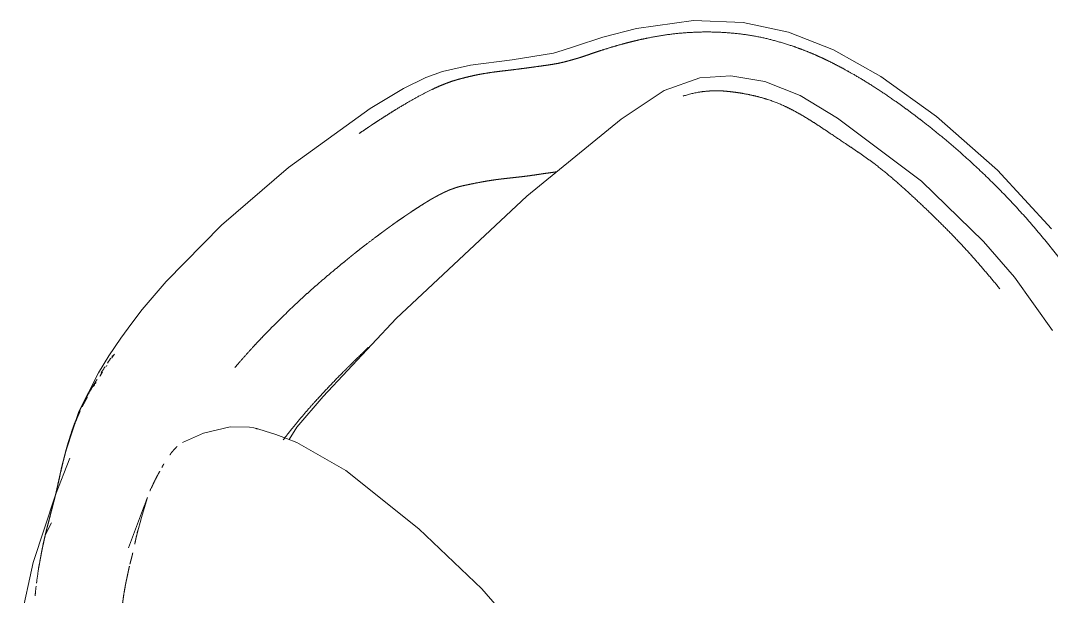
# Model space of a CAD drawing. Header units: millimetres. Extents: x 1680 to 166026, y 35966 to 91121.
# Drawn here: x 155782 to 156591, y 62637 to 63088 of the extents above; entities that cross this region are included whole.
import ezdxf

# ---------------------------------------------------------------- set-up
doc = ezdxf.new("R2010")
doc.units = ezdxf.units.MM
doc.linetypes.add('IMPORT-ACAD_ISO03W100', pattern=[762, 304.8, -457.2])
doc.layers.add('A-GENM', color=13, linetype='Continuous', lineweight=18)
doc.layers.add('G-IMPT', color=8, linetype='Continuous', lineweight=18)

# ---------------------------------------------------------------- blocks, each defined once
blk = doc.blocks.new('plan')
at = {"layer": 'A-GENM', "color": 252, "linetype": 'IMPORT-ACAD_ISO03W100', "lineweight": 20, "true_color": 0x939598}
for points, knots in [([(496650.92, -195878.49), (496646.64, -195878.17), (496638.12, -195877.77), (496625.29, -195877.92), (496612.35, -195878.81), (496599.44, -195880.44), (496589.03, -195882.34), (496581.8, -195883.91), (496577.64, -195884.89), (496574.53, -195885.65), (496571.32, -195886.48), (496566.85, -195887.67), (496561.17, -195889.28), (496554.76, -195891.23), (496549.34, -195892.97), (496545.23, -195894.34), (496541.88, -195895.5), (496539.49, -195896.33), (496537.65, -195896.96), (496536.25, -195897.43), (496534.94, -195897.86), (496533.45, -195898.32), (496531.82, -195898.79), (496530.14, -195899.26), (496528.6, -195899.7), (496527.27, -195900.07), (496525.92, -195900.45), (496524.26, -195900.9), (496522.16, -195901.45), (496519.22, -195902.14), (496515.53, -195902.88), (496510.83, -195903.65), (496505.62, -195904.37), (496501.11, -195904.99), (496497.56, -195905.48), (496495, -195905.83), (496492.49, -195906.17), (496489.1, -195906.62), (496484.87, -195907.16), (496480.68, -195907.67), (496477.36, -195908.07), (496474.91, -195908.36), (496472.41, -195908.65), (496468.92, -195909.08), (496464.44, -195909.68), (496460, -195910.37), (496456.65, -195910.97), (496453.52, -195911.57), (496449.99, -195912.34), (496446.19, -195913.25), (496443.3, -195913.98), (496441.05, -195914.56), (496439.33, -195915.02), (496437.64, -195915.5), (496435.49, -195916.15), (496432.89, -195917.01), (496429.76, -195918.15), (496426.31, -195919.52), (496422.49, -195921.19), (496417.19, -195923.66), (496410.05, -195927.28), (496400.67, -195932.47), (496392.41, -195937.4), (496385.72, -195941.56), (496380.65, -195944.78), (496376.43, -195947.51), (496373.09, -195949.71), (496370.58, -195951.38), (496368.18, -195952.99), (496365.2, -195955), (496361.63, -195957.44), (496357.78, -195960.11), (496354.24, -195962.61), (496351.24, -195964.75), (496347.96, -195967.12), (496343.36, -195970.48), (496337.15, -195975.09), (496330.38, -195980.23), (496324.64, -195984.66), (496320.2, -195988.11), (496315.53, -195991.79), (496308.94, -195997.03), (496300.24, -196004.09), (496291.35, -196011.5), (496284.36, -196017.47), (496279.28, -196021.88), (496274.22, -196026.33), (496267.32, -196032.49), (496258.71, -196040.4), (496250.47, -196048.25), (496244.33, -196054.29), (496240.03, -196058.6), (496235.93, -196062.79), (496230.58, -196068.37), (496224.3, -196075.13), (496217.67, -196082.55), (496212.17, -196088.89), (496208.15, -196093.58), (496205.22, -196096.98), (496203.28, -196099.26), (496201.86, -196100.99), (496200.78, -196102.36), (496199.8, -196103.65), (496198.75, -196105.1), (496197.72, -196106.64), (496196.75, -196108.13), (496195.82, -196109.48), (496195, -196110.64), (496194.09, -196111.9), (496192.85, -196113.58), (496191.22, -196115.78), (496189.53, -196118.09), (496188.15, -196120.02), (496187.1, -196121.53), (496186.1, -196122.98), (496184.87, -196124.8), (496183.68, -196126.6), (496182.39, -196128.56), (496181.36, -196130.15), (496180.25, -196131.88), (496179.02, -196133.81), (496177.78, -196135.77), (496176.23, -196138.26), (496174.7, -196140.76), (496173.15, -196143.35), (496171.95, -196145.37), (496170.91, -196147.16), (496170.04, -196148.7), (496169.37, -196149.91), (496168.65, -196151.22), (496167.61, -196153.17), (496166.22, -196155.89), (496164.48, -196159.49), (496162.76, -196163.32), (496161.12, -196167.26), (496159.6, -196171.18), (496158.47, -196174.29), (496157.67, -196176.6), (496157.13, -196178.19), (496156.65, -196179.64), (496156.07, -196181.45), (496155.44, -196183.45), (496154.75, -196185.67), (496154.1, -196187.8), (496153.5, -196189.81), (496152.98, -196191.66), (496152.47, -196193.58), (496151.89, -196195.77), (496151.25, -196198.27), (496150.36, -196201.82), (496149.25, -196206.56), (496148.16, -196211.4), (496147.34, -196215.09), (496146.77, -196217.64), (496146.26, -196219.91), (496145.78, -196221.97), (496145.34, -196223.85), (496144.93, -196225.56), (496144.56, -196227.11), (496144.2, -196228.59), (496143.86, -196230.02), (496143.5, -196231.5), (496143.18, -196232.87), (496142.84, -196234.35), (496142.52, -196235.82), (496142.22, -196237.2), (496141.9, -196238.53), (496141.6, -196239.76), (496141.24, -196241.14), (496140.75, -196242.99), (496140.05, -196245.52), (496139.1, -196248.99), (496138, -196253.1), (496136.68, -196258.17), (496135.2, -196264.03), (496133.92, -196269.24), (496132.95, -196273.41), (496132.06, -196277.48), (496131.02, -196282.63), (496129.76, -196289.08), (496128.57, -196295.63), (496127.15, -196304.28), (496125.86, -196314.76), (496125.18, -196325.22), (496124.97, -196333.76), (496124.97, -196340.18), (496125.12, -196346.59), (496125.42, -196353), (496125.86, -196359.33), (496126.44, -196365.59), (496127.05, -196370.84), (496127.63, -196375.08), (496128.11, -196378.36), (496128.61, -196381.49), (496129.28, -196385.33), (496130.16, -196389.99), (496131.5, -196396.37), (496133.45, -196404.58), (496136.5, -196415.72), (496140.56, -196428.65), (496144.58, -196439.85), (496147.92, -196448.56), (496150.37, -196454.77), (496152.8, -196460.74), (496156.12, -196468.72), (496160.35, -196478.59), (496165.54, -196490.39), (496172.67, -196506.05), (496182.1, -196525.42), (496194.5, -196548.11), (496208.34, -196569.98), (496218.58, -196583.86), (496223.97, -196590.59)], [0.163267, 0.163267, 0.163267, 0.163267, 0.1734694, 0.1836735, 0.1938776, 0.2040816, 0.2142857, 0.2193878, 0.2219388, 0.2244898, 0.2270408, 0.2295918, 0.2346939, 0.2397959, 0.244898, 0.25, 0.255102, 0.2602041, 0.2627551, 0.2653061, 0.2678571, 0.2704082, 0.2755102, 0.2806122, 0.2831633, 0.2857143, 0.2882653, 0.2908163, 0.2959184, 0.3010204, 0.3061224, 0.3112245, 0.3163265, 0.3214286, 0.3239796, 0.3265306, 0.3290816, 0.3316327, 0.3367347, 0.3418367, 0.3443878, 0.3469388, 0.3494898, 0.3520408, 0.3571429, 0.3622449, 0.3647959, 0.3673469, 0.372449, 0.377551, 0.3826531, 0.3852041, 0.3877551, 0.3903061, 0.3928571, 0.3979592, 0.4030612, 0.4081633, 0.4132653, 0.4183673, 0.4285714, 0.4387755, 0.4489796, 0.4540816, 0.4591837, 0.4642857, 0.4668367, 0.4693878, 0.4719388, 0.4744898, 0.4795918, 0.4846939, 0.4872449, 0.4897959, 0.4923469, 0.494898, 0.5, 0.505102, 0.5076531, 0.5102041, 0.5127551, 0.5153061, 0.5204082, 0.5255102, 0.5280612, 0.5306122, 0.5331633, 0.5357143, 0.5408163, 0.5459184, 0.5484694, 0.5510204, 0.5535714, 0.5561224, 0.5612245, 0.5663265, 0.5714286, 0.5765306, 0.5816327, 0.5867347, 0.5892857, 0.5918367, 0.5943878, 0.5969388, 0.6020408, 0.6071429, 0.6096939, 0.6122449, 0.6147959, 0.6173469, 0.622449, 0.627551, 0.630102, 0.6326531, 0.6352041, 0.6377551, 0.6428571, 0.6454082, 0.6479592, 0.6505102, 0.6530612, 0.6556122, 0.6581633, 0.6632653, 0.6658163, 0.6683673, 0.6709184, 0.6721939, 0.6734694, 0.6747449, 0.6760204, 0.6785714, 0.6811224, 0.6836735, 0.6862245, 0.6887755, 0.6913265, 0.692602, 0.6938776, 0.6951531, 0.6964286, 0.6989796, 0.7015306, 0.7040816, 0.7066327, 0.7091837, 0.7117347, 0.7142857, 0.7168367, 0.7193878, 0.7244898, 0.7295918, 0.7321429, 0.7346939, 0.7372449, 0.7397959, 0.7423469, 0.744898, 0.747449, 0.75, 0.752551, 0.755102, 0.7576531, 0.7602041, 0.7653061, 0.7704082, 0.7729592, 0.7755102, 0.7780612, 0.7806122, 0.7857143, 0.7908163, 0.7959184, 0.8010204, 0.8061224, 0.8112245, 0.8137755, 0.8163265, 0.8214286, 0.8265306, 0.8316327, 0.8367347, 0.8469388, 0.8571429, 0.8622449, 0.8673469, 0.872449, 0.877551, 0.8826531, 0.8877551, 0.8928571, 0.8954082, 0.8979592, 0.9005102, 0.9030612, 0.9081633, 0.9132653, 0.9183673, 0.9234694, 0.9285714, 0.9336735, 0.9362245, 0.9387755, 0.9413265, 0.9438776, 0.9489796, 0.9540816, 0.9591837, 0.9693878, 0.9795918, 0.9897959, 1, 1, 1, 1]), ([(496676.46, -195882.06), (496672.26, -195881.18), (496663.76, -195879.71), (496655.19, -195878.81), (496650.92, -195878.49)], [0.14285907, 0.14285907, 0.14285907, 0.14285907, 0.15306122, 0.16326531, 0.16326531, 0.16326531, 0.16326531]), ([(496701.21, -195888.86), (496697.17, -195887.49), (496688.97, -195884.96), (496680.66, -195882.93), (496676.46, -195882.06)], [0.12245112, 0.12245112, 0.12245112, 0.12245112, 0.13265306, 0.14285714, 0.14285714, 0.14285714, 0.14285714]), ([(496725, -195898.43), (496724.02, -195897.98), (496722.01, -195897.06), (496718.07, -195895.32), (496713.15, -195893.27), (496707.24, -195890.98), (496703.23, -195889.55), (496701.21, -195888.86)], [0.10204316, 0.10204316, 0.10204316, 0.10204316, 0.10459184, 0.10714286, 0.1122449, 0.11734694, 0.12244898, 0.12244898, 0.12244898, 0.12244898]), ([(496749.1, -195911.01), (496746.21, -195909.35), (496741.3, -195906.63), (496735.58, -195903.6), (496731.39, -195901.49), (496727.9, -195899.79), (496725.99, -195898.89), (496725.01, -195898.44)], [0.08163507, 0.08163507, 0.08163507, 0.08163507, 0.08673469, 0.09183673, 0.09693878, 0.0994898, 0.10204082, 0.10204082, 0.10204082, 0.10204082]), ([(496792.99, -195939.99), (496791.22, -195938.69), (496787.62, -195936.06), (496780, -195930.63), (496770.11, -195923.91), (496758.63, -195916.61), (496751.99, -195912.68), (496749.1, -195911.01)], [0.06122583, 0.06122583, 0.06122583, 0.06122583, 0.06377551, 0.06632653, 0.07142857, 0.07653061, 0.08163265, 0.08163265, 0.08163265, 0.08163265]), ([(496864.12, -196079.36), (496861.17, -196075.77), (496855.2, -196068.63), (496846.11, -196058.04), (496836.85, -196047.6), (496827.24, -196037.49), (496817.42, -196027.58), (496807.45, -196017.83), (496797.3, -196008.26), (496786.99, -195998.87), (496776.48, -195989.71), (496767.4, -195982.44), (496759.88, -195976.96), (496754.16, -195972.96), (496748.39, -195969.04), (496740.64, -195963.89), (496732.93, -195958.69), (496725.22, -195953.5), (496719.38, -195949.65), (496713.49, -195945.92), (496707.5, -195942.34), (496701.38, -195938.98), (496693.06, -195934.86), (496684.36, -195931.45), (496675.44, -195928.85), (496668.65, -195927.26), (496662.96, -195926.12), (496658.38, -195925.39), (496654.95, -195924.94), (496651.51, -195924.54), (496648.06, -195924.21), (496644.61, -195923.99), (496641.18, -195923.95), (496637.74, -195924.05), (496633.14, -195924.35), (496625.18, -195925.36), (496616.3, -195927.74), (496607.7, -195930.89), (496601.41, -195933.69), (496596.3, -195936.35), (496592.3, -195938.68), (496589.87, -195940.22), (496587.96, -195941.52), (496586.1, -195942.88), (496583.81, -195944.66), (496581.1, -195946.86), (496578.37, -195949.01), (496575.6, -195951.11), (496571.9, -195953.91), (496567.31, -195957.45), (496561.96, -195961.93), (496556.65, -195966.47), (496551.33, -195970.98), (496544.3, -195977.08), (496537.38, -195983.29), (496531.46, -195988.87), (496528.09, -195992.08), (496525.57, -195994.49), (496523.04, -195996.89), (496519.69, -196000.1), (496513.79, -196005.69), (496505.26, -196013.63), (496496.51, -196021.28), (496489.49, -196027.35), (496482.45, -196033.4), (496473.73, -196041.03), (496463.32, -196050.26), (496453.04, -196059.6), (496442.87, -196069.08), (496432.85, -196078.71), (496422.92, -196088.44), (496413.07, -196098.21), (496403.2, -196107.95), (496393.31, -196117.63), (496383.47, -196127.34), (496373.67, -196137.1), (496363.87, -196146.83), (496354.06, -196156.55), (496345.85, -196164.58), (496340.14, -196170.26), (496336.9, -196173.52), (496334.49, -196176.01), (496332.11, -196178.51), (496329.74, -196181.02), (496327.4, -196183.57), (496325.12, -196186.18), (496322.88, -196188.83), (496320.69, -196191.52), (496318.56, -196194.26), (496316.32, -196197.36), (496314.83, -196199.57), (496314.01, -196200.84)], [0, 0, 0, 0, 0.0140845, 0.028169, 0.0422535, 0.056338, 0.0704225, 0.084507, 0.0985915, 0.1126761, 0.1267606, 0.1408451, 0.1478873, 0.1549296, 0.1619718, 0.1690141, 0.1830986, 0.1901408, 0.1971831, 0.2042254, 0.2112676, 0.2183099, 0.2253521, 0.2394366, 0.2464789, 0.2535211, 0.2605634, 0.2640845, 0.2676056, 0.2711268, 0.2746479, 0.278169, 0.2816901, 0.2852113, 0.2887324, 0.2957746, 0.3098592, 0.3169014, 0.3239437, 0.3309859, 0.334507, 0.3380282, 0.3397887, 0.3415493, 0.3450704, 0.3485915, 0.3521127, 0.3556338, 0.3591549, 0.3661972, 0.3732394, 0.3802817, 0.3873239, 0.3943662, 0.4084507, 0.415493, 0.4190141, 0.4225352, 0.4260563, 0.4295775, 0.4366197, 0.4507042, 0.4647887, 0.471831, 0.4788732, 0.4929577, 0.5070423, 0.5211268, 0.5352113, 0.5492958, 0.5633803, 0.5774648, 0.5915493, 0.6056338, 0.6197183, 0.6338028, 0.6478873, 0.6619718, 0.6760563, 0.6830986, 0.6866197, 0.6901408, 0.693662, 0.6971831, 0.7007042, 0.7042254, 0.7077465, 0.7112676, 0.7147887, 0.7183099, 0.7228967, 0.7228967, 0.7228967, 0.7228967]), ([(496904.38, -196047.21), (496899, -196040.48), (496887.94, -196027.24), (496870.51, -196008.14), (496852.29, -195989.85), (496836.45, -195975.26), (496823.43, -195964.03), (496813.5, -195955.83), (496805.07, -195949.15), (496798.2, -195943.88), (496794.75, -195941.3), (496792.99, -195939.99)], [0, 0, 0, 0, 0.01020408, 0.02040816, 0.03061224, 0.04081633, 0.04591837, 0.05102041, 0.05612245, 0.05867347, 0.06122449, 0.06122449, 0.06122449, 0.06122449]), ([(496516.11, -195987.56), (496515.96, -195987.58), (496514.64, -195987.78), (496512.12, -195988.12), (496508.61, -195988.6), (496505.18, -195989.1), (496502.26, -195989.55), (496498.83, -195990.07), (496494.94, -195990.61), (496490.77, -195991.14), (496486.44, -195991.64), (496482.09, -195992.12), (496477.83, -195992.58), (496474.44, -195992.96), (496471.88, -195993.27), (496470.06, -195993.5), (496468.29, -195993.74), (496465.9, -195994.09), (496462.89, -195994.56), (496459.33, -195995.17), (496454.71, -195996.02), (496450.41, -195996.87), (496446.7, -195997.64), (496444.26, -195998.15), (496442.25, -195998.59), (496440.06, -195999.12), (496438.46, -195999.59), (496437.17, -196000.03), (496436.3, -196000.34), (496435.58, -196000.61), (496434.98, -196000.82), (496434.51, -196000.98), (496434.03, -196001.14), (496433.46, -196001.34), (496432.82, -196001.57), (496432.15, -196001.84), (496431.53, -196002.1), (496430.92, -196002.37), (496430.3, -196002.66), (496429.62, -196002.98), (496428.84, -196003.34), (496427.97, -196003.76), (496426.76, -196004.35), (496425.15, -196005.15), (496423.48, -196006.02), (496422.15, -196006.73), (496421.16, -196007.27), (496420.23, -196007.79), (496419.06, -196008.43), (496417.65, -196009.24), (496416.08, -196010.18), (496414.58, -196011.1), (496412.87, -196012.17), (496410.37, -196013.75), (496406.97, -196015.92), (496403.89, -196017.94), (496401.65, -196019.43), (496400.35, -196020.31), (496399.37, -196020.98), (496398.39, -196021.65), (496397.1, -196022.52), (496394.85, -196024.06), (496392.23, -196025.86), (496389.39, -196027.85), (496387.11, -196029.48), (496385.06, -196030.97), (496383.3, -196032.26), (496381.92, -196033.28), (496380.49, -196034.34), (496378.55, -196035.78), (496375.06, -196038.37), (496369.73, -196042.35), (496363.88, -196046.83), (496359.49, -196050.29), (496356.9, -196052.37), (496354.91, -196053.99), (496352.87, -196055.65), (496350.08, -196057.93), (496345.02, -196062.09), (496337.46, -196068.38), (496329.77, -196074.96), (496323.7, -196080.3), (496319.26, -196084.29), (496314.83, -196088.38), (496308.83, -196094.02), (496301.41, -196101.18), (496294.42, -196108.14), (496289.25, -196113.4), (496285.63, -196117.13), (496282.18, -196120.75), (496277.68, -196125.59), (496272.39, -196131.46), (496267.68, -196136.84), (496264.75, -196140.22), (496263.19, -196142.04), (496262.07, -196143.33), (496261.02, -196144.56), (496259.7, -196146.1), (496257.6, -196148.59), (496255.01, -196151.72), (496252.63, -196154.66), (496250.69, -196157.08), (496248.65, -196159.62), (496245.99, -196162.98), (496242.87, -196167), (496239.85, -196170.95), (496237.02, -196174.71), (496234.36, -196178.31), (496231.8, -196181.84), (496229.38, -196185.24), (496227.12, -196188.46), (496224.99, -196191.52), (496222.97, -196194.48), (496221.08, -196197.29), (496219.31, -196199.95), (496217.71, -196202.37), (496216.26, -196204.62), (496215.09, -196206.43), (496214.15, -196207.89), (496213.49, -196208.92), (496213.09, -196209.54), (496212.93, -196209.8)], [0.3025227, 0.3025227, 0.3025227, 0.3025227, 0.3031915, 0.3085106, 0.3138298, 0.3164894, 0.3191489, 0.3218085, 0.3244681, 0.3271277, 0.3297872, 0.3324468, 0.3351064, 0.337766, 0.3390957, 0.3404255, 0.3417553, 0.3430851, 0.3457447, 0.3484043, 0.3510638, 0.356383, 0.3590426, 0.3617021, 0.3643617, 0.3670213, 0.3723404, 0.375, 0.3776596, 0.3803191, 0.3816489, 0.3829787, 0.3843085, 0.3856383, 0.3882979, 0.3909574, 0.393617, 0.3962766, 0.3989362, 0.4015957, 0.4042553, 0.4069149, 0.4095745, 0.4148936, 0.4202128, 0.4228723, 0.4255319, 0.4281915, 0.4308511, 0.4361702, 0.4414894, 0.4441489, 0.4468085, 0.4521277, 0.4574468, 0.462766, 0.4654255, 0.4667553, 0.4680851, 0.4694149, 0.4707447, 0.4734043, 0.4787234, 0.481383, 0.4840426, 0.4867021, 0.4880319, 0.4893617, 0.4906915, 0.4920213, 0.4946809, 0.5, 0.5053191, 0.5079787, 0.5093085, 0.5106383, 0.5119681, 0.5132979, 0.5159574, 0.5212766, 0.5265957, 0.5292553, 0.5319149, 0.5345745, 0.537234, 0.5425532, 0.5478723, 0.5505319, 0.5531915, 0.5558511, 0.5585106, 0.5638298, 0.5691489, 0.5718085, 0.5731383, 0.5744681, 0.5757979, 0.5771277, 0.5797872, 0.5851064, 0.5904255, 0.5930851, 0.5957447, 0.6010638, 0.606383, 0.6117021, 0.6170213, 0.6223404, 0.6276596, 0.6329787, 0.6382979, 0.643617, 0.6489362, 0.6542553, 0.6595745, 0.6648936, 0.6702128, 0.6755319, 0.6781915, 0.6808511, 0.6827886, 0.6827886, 0.6827886, 0.6827886]), ([(496904.38, -196047.21), (496909.8, -196054), (496920.31, -196067.77), (496934.99, -196088.87), (496948.75, -196110.59), (496959.53, -196129.36), (496967.61, -196144.56), (496973.4, -196156.03), (496978.02, -196165.69), (496981.64, -196173.56), (496984.29, -196179.5), (496986.96, -196185.69), (496990.57, -196194.35), (496994.94, -196205.49), (496999.5, -196218.27), (497003.04, -196229.26), (497005.4, -196237.33), (497007.08, -196243.59), (497008.22, -196248.15), (497009.1, -196251.92), (497009.79, -196255.01), (497010.47, -196258.27), (497011.29, -196262.49), (497012.21, -196267.75), (497013.14, -196274.01), (497014.16, -196282.49), (497014.81, -196290.98), (497015.08, -196299.48), (497015.08, -196306), (497014.85, -196312.6), (497014.25, -196321.28), (497013.25, -196329.57), (497011.88, -196337.98), (497010.69, -196344.19), (497009.29, -196350.48), (497007.15, -196358.95), (497004, -196369.42), (497000.33, -196379.48), (496997.17, -196387.23), (496994.66, -196392.98), (496991.97, -196398.77), (496989.57, -196403.64), (496987.48, -196407.72), (496985.24, -196411.96), (496982.35, -196417.22), (496979.09, -196422.87), (496976.3, -196427.58), (496974.13, -196431.14), (496972.26, -196434.14), (496970.57, -196436.84), (496969, -196439.37), (496967.66, -196441.63), (496966.6, -196443.52), (496965.57, -196445.39), (496964.44, -196447.46), (496963.25, -196449.69), (496961.98, -196452.15), (496960.6, -196455.01), (496959.12, -196458.36), (496957.67, -196461.9), (496956.46, -196465.01), (496955.52, -196467.49), (496954.52, -196470.12), (496953.53, -196472.73), (496952.57, -196475.26), (496951.66, -196477.68), (496950.78, -196480.06), (496949.9, -196482.46), (496949.02, -196484.88), (496947.87, -196488.1), (496946.75, -196491.3), (496945.64, -196494.46), (496944.82, -196496.79), (496943.99, -196499.14), (496942.82, -196502.39), (496941.27, -196506.57), (496939.29, -196511.57), (496937.29, -196516.25), (496935.27, -196520.53), (496933.86, -196523.38), (496932.8, -196525.49), (496932.02, -196527.01), (496931.27, -196528.46), (496930.47, -196530), (496929.6, -196531.61), (496928.75, -196533.13), (496927.91, -196534.59), (496926.79, -196536.45), (496925.66, -196538.25), (496924.36, -196540.19), (496923.23, -196541.82), (496921.96, -196543.56), (496920.68, -196545.27), (496919.36, -196546.99), (496917.52, -196549.3), (496915.59, -196551.65), (496913.53, -196554.08), (496911.9, -196555.98), (496910.22, -196557.91), (496907.97, -196560.45), (496905.04, -196563.67), (496901.15, -196567.83), (496896.91, -196572.22), (496892.49, -196576.69), (496888.15, -196580.98), (496884.72, -196584.32), (496881.93, -196587), (496879.8, -196589.02), (496877.77, -196590.94), (496875.24, -196593.31), (496872.14, -196596.19), (496868.63, -196599.4), (496865.32, -196602.38), (496862.48, -196604.91), (496859.37, -196607.65), (496855.06, -196611.41), (496849.24, -196616.4), (496841.48, -196622.92), (496832.98, -196629.92), (496823.35, -196637.69), (496812.81, -196645.97), (496803.68, -196652.95), (496796.31, -196658.45), (496790.85, -196662.46), (496785.35, -196666.44), (496777.83, -196671.79), (496768.27, -196678.41), (496758.84, -196684.67), (496751.58, -196689.34), (496746.37, -196692.61), (496741.24, -196695.75), (496734.39, -196699.84), (496726.18, -196704.55), (496717.54, -196709.3), (496710.63, -196712.97), (496705.51, -196715.67), (496701.42, -196717.85), (496698.59, -196719.33), (496696.51, -196720.38), (496694.97, -196721.13), (496693.56, -196721.79), (496691.95, -196722.51), (496690.23, -196723.23), (496688.54, -196723.92), (496687.01, -196724.56), (496685.26, -196725.31), (496682.84, -196726.37), (496679.8, -196727.69), (496676.59, -196729.05), (496673.31, -196730.38), (496670.1, -196731.62), (496666.9, -196732.81), (496664, -196733.86), (496661.5, -196734.76), (496659.5, -196735.46), (496657.45, -196736.19), (496654.74, -196737.13), (496651.98, -196738.07), (496649.11, -196739.03), (496646.83, -196739.77), (496644.79, -196740.41), (496643.04, -196740.94), (496641.67, -196741.35), (496640.19, -196741.77), (496638.03, -196742.35), (496635.08, -196743.11), (496631.25, -196743.98), (496627.2, -196744.8), (496623.05, -196745.53), (496619.58, -196746.04), (496616.91, -196746.39), (496614.93, -196746.62), (496613.07, -196746.83), (496611.38, -196747), (496609.85, -196747.15), (496608.66, -196747.25), (496607.78, -196747.33), (496607.17, -196747.37), (496606.51, -196747.43), (496605.53, -196747.5), (496604.21, -196747.61), (496602.57, -196747.73), (496601.34, -196747.82), (496600.05, -196747.9), (496598.76, -196747.98), (496597.39, -196748.05), (496595.39, -196748.13), (496593.06, -196748.21), (496590.53, -196748.27), (496587.94, -196748.32), (496585.24, -196748.36), (496582.44, -196748.39), (496579.61, -196748.4), (496576.58, -196748.39), (496573.56, -196748.37), (496571.09, -196748.36), (496569.34, -196748.35), (496568.12, -196748.35), (496566.96, -196748.35), (496565.77, -196748.35), (496564.66, -196748.35), (496563.37, -196748.35), (496562.1, -196748.36), (496560.84, -196748.36), (496559.69, -196748.36), (496558.64, -196748.37), (496557.61, -196748.37), (496556.6, -196748.38), (496555.49, -196748.39), (496554.22, -196748.39), (496552.98, -196748.39), (496552.09, -196748.38), (496551.58, -196748.35), (496551.19, -196748.33), (496550.65, -196748.31), (496549.83, -196748.32), (496548.84, -196748.34), (496547.84, -196748.36), (496546.81, -196748.39), (496545.67, -196748.44), (496544.46, -196748.49), (496543.17, -196748.57), (496541.57, -196748.68), (496539.57, -196748.8), (496536.82, -196748.93), (496534.12, -196749.04), (496530.66, -196749.16), (496526.9, -196749.27), (496523.08, -196749.36), (496519.58, -196749.43), (496517.16, -196749.46), (496515.65, -196749.47), (496514.49, -196749.47), (496513.37, -196749.47), (496512.31, -196749.46), (496511.24, -196749.45), (496510.08, -196749.43), (496508.8, -196749.41), (496507.49, -196749.39), (496506.07, -196749.35), (496504.24, -196749.3), (496502.31, -196749.25), (496499.79, -196749.17), (496496.7, -196749.06), (496493.23, -196748.91), (496489.98, -196748.75), (496486.91, -196748.57), (496483.12, -196748.3), (496477.95, -196747.86), (496471.84, -196747.18), (496465.23, -196746.24), (496458.79, -196745.13), (496452.64, -196743.9), (496444.34, -196742.04), (496435.96, -196739.85), (496427.72, -196737.38), (496421.68, -196735.4), (496416.71, -196733.65), (496412.77, -196732.17), (496409.75, -196731), (496406.9, -196729.86), (496403.43, -196728.42), (496399.25, -196726.61), (496393.39, -196723.93), (496385.45, -196720.07), (496374.43, -196714.18), (496364.81, -196708.52), (496357.21, -196703.77), (496351.46, -196700.05), (496345.69, -196696.19), (496340.17, -196692.4), (496334.87, -196688.69), (496327.78, -196683.66), (496319.06, -196677.31), (496308.77, -196669.68), (496298.55, -196661.89), (496288.37, -196653.87), (496275.06, -196642.93), (496258.92, -196628.69), (496240.63, -196610.37), (496229.36, -196597.3), (496223.97, -196590.59)], [0, 0, 0, 0, 0.010204, 0.020408, 0.030612, 0.040816, 0.045918, 0.05102, 0.056122, 0.058673, 0.061224, 0.063776, 0.066327, 0.071429, 0.076531, 0.081633, 0.086735, 0.091837, 0.096939, 0.09949, 0.102041, 0.104592, 0.107143, 0.112245, 0.117347, 0.122449, 0.132653, 0.137755, 0.142857, 0.147959, 0.153061, 0.163265, 0.168367, 0.173469, 0.178571, 0.183673, 0.193878, 0.204082, 0.209184, 0.214286, 0.219388, 0.22449, 0.227041, 0.229592, 0.234694, 0.239796, 0.244898, 0.25, 0.255102, 0.260204, 0.265306, 0.270408, 0.27551, 0.280612, 0.285714, 0.290816, 0.295918, 0.30102, 0.306122, 0.311224, 0.313776, 0.316327, 0.318878, 0.321429, 0.32398, 0.326531, 0.329082, 0.331633, 0.334184, 0.336735, 0.341837, 0.344388, 0.346939, 0.34949, 0.352041, 0.357143, 0.362245, 0.367347, 0.372449, 0.377551, 0.380102, 0.382653, 0.385204, 0.387755, 0.390306, 0.392857, 0.395408, 0.397959, 0.403061, 0.405612, 0.408163, 0.410714, 0.413265, 0.415816, 0.418367, 0.423469, 0.42602, 0.428571, 0.431122, 0.433673, 0.438776, 0.443878, 0.44898, 0.454082, 0.459184, 0.464286, 0.466837, 0.469388, 0.471939, 0.47449, 0.479592, 0.484694, 0.487245, 0.489796, 0.492347, 0.494898, 0.5, 0.505102, 0.510204, 0.515306, 0.520408, 0.52551, 0.528061, 0.530612, 0.533163, 0.535714, 0.540816, 0.545918, 0.548469, 0.55102, 0.553571, 0.556122, 0.561224, 0.566327, 0.571429, 0.576531, 0.581633, 0.586735, 0.589286, 0.591837, 0.594388, 0.596939, 0.602041, 0.607143, 0.609694, 0.612245, 0.617347, 0.622449, 0.627551, 0.632653, 0.637755, 0.642857, 0.647959, 0.65051, 0.653061, 0.655612, 0.658163, 0.663265, 0.665816, 0.668367, 0.670918, 0.672194, 0.673469, 0.674745, 0.67602, 0.678571, 0.681122, 0.683673, 0.686224, 0.688776, 0.690051, 0.691327, 0.692602, 0.693878, 0.695153, 0.696429, 0.697066, 0.697704, 0.698342, 0.69898, 0.700255, 0.701531, 0.702806, 0.704082, 0.706633, 0.709184, 0.711735, 0.714286, 0.716837, 0.719388, 0.721939, 0.72449, 0.727041, 0.729592, 0.732143, 0.734694, 0.735969, 0.737245, 0.73852, 0.739796, 0.741071, 0.742347, 0.744898, 0.747449, 0.75, 0.752551, 0.753827, 0.755102, 0.756378, 0.757653, 0.760204, 0.762755, 0.765306, 0.767857, 0.770408, 0.772959, 0.774235, 0.77551, 0.776786, 0.778061, 0.780612, 0.783163, 0.785714, 0.790816, 0.793367, 0.795918, 0.798469, 0.80102, 0.803571, 0.806122, 0.808673, 0.809949, 0.811224, 0.8125, 0.813776, 0.815051, 0.816327, 0.817602, 0.818878, 0.820153, 0.821429, 0.822704, 0.82398, 0.826531, 0.829082, 0.831633, 0.834184, 0.836735, 0.841837, 0.846939, 0.852041, 0.857143, 0.862245, 0.867347, 0.877551, 0.882653, 0.887755, 0.892857, 0.895408, 0.897959, 0.90051, 0.903061, 0.908163, 0.913265, 0.918367, 0.923469, 0.928571, 0.931122, 0.933673, 0.936224, 0.938776, 0.941327, 0.943878, 0.94898, 0.954082, 0.959184, 0.964286, 0.969388, 0.979592, 0.989796, 1, 1, 1, 1]), ([(496617.3, -196591.14), (496618.73, -196590.73), (496621.63, -196589.81), (496625.96, -196588.22), (496630.27, -196586.48), (496634.49, -196584.56), (496638.63, -196582.47), (496642.71, -196580.26), (496646.09, -196578.39), (496648.77, -196576.86), (496651.42, -196575.29), (496654.7, -196573.28), (496658.61, -196570.82), (496662.52, -196568.37), (496666.43, -196565.91), (496671.6, -196562.58), (496680.65, -196556.75), (496693.58, -196548.46), (496709.26, -196538.6), (496724.85, -196528.65), (496740.41, -196518.6), (496756.09, -196508.65), (496771.72, -196498.57), (496787.2, -196488.27), (496802.45, -196477.66), (496815.05, -196468.62), (496825.06, -196461.29), (496832.56, -196455.78), (496840.07, -196450.25), (496847.61, -196444.76), (496854.02, -196440.35), (496859.18, -196436.86), (496863.04, -196434.25), (496866.92, -196431.66), (496870.82, -196429.1), (496874.71, -196426.54), (496878.58, -196423.94), (496882.43, -196421.31), (496887.56, -196417.79), (496896.48, -196411.54), (496906.43, -196404.04), (496915.13, -196397.5), (496919.45, -196394.19), (496921.9, -196392.27), (496923.72, -196390.82), (496925.53, -196389.35), (496927.97, -196387.41), (496930.99, -196384.96), (496934.56, -196381.95), (496937.96, -196378.8), (496941.22, -196375.51), (496945.42, -196370.96), (496950.29, -196365.03), (496955.49, -196357.41), (496959.99, -196349.39), (496962.97, -196342.34), (496964.68, -196337.22), (496965.54, -196334.27), (496966.34, -196331.33), (496967.16, -196327.6), (496967.86, -196323.03), (496968.36, -196318.4), (496968.76, -196313.77), (496969.07, -196309.15), (496969.29, -196302.94), (496969.15, -196295.16), (496968.32, -196285.85), (496966.87, -196276.6), (496965.01, -196269.06), (496963.26, -196263.1), (496961.88, -196258.64), (496960.4, -196254.2), (496958.81, -196249.82), (496957.17, -196245.45), (496955.52, -196241.08), (496953.87, -196236.71), (496951.63, -196230.91), (496948.78, -196223.69), (496946.03, -196216.41), (496943.77, -196210.61), (496941.42, -196204.85), (496938.33, -196197.71), (496933.11, -196186.41), (496925.75, -196172.7), (496916.53, -196156.49), (496906.9, -196140.51), (496896.93, -196124.73), (496886.52, -196109.23), (496875.4, -196094.23), (496867.92, -196084.29), (496864.12, -196079.36)], [0.2690485, 0.2690485, 0.2690485, 0.2690485, 0.2735849, 0.2783019, 0.2830189, 0.2877358, 0.2924528, 0.2971698, 0.3018868, 0.3042453, 0.3066038, 0.3113208, 0.3160377, 0.3207547, 0.3254717, 0.3301887, 0.3396226, 0.3584906, 0.3773585, 0.3962264, 0.4150943, 0.4339623, 0.4528302, 0.4716981, 0.490566, 0.509434, 0.5188679, 0.5283019, 0.5377358, 0.5471698, 0.5566038, 0.5613208, 0.5660377, 0.5707547, 0.5754717, 0.5801887, 0.5849057, 0.5896226, 0.5943396, 0.6037736, 0.6226415, 0.6320755, 0.6367925, 0.6391509, 0.6415094, 0.6438679, 0.6462264, 0.6509434, 0.6556604, 0.6603774, 0.6650943, 0.6698113, 0.6792453, 0.6886792, 0.6981132, 0.7075472, 0.7122642, 0.7146226, 0.7169811, 0.7216981, 0.7264151, 0.7311321, 0.7358491, 0.740566, 0.745283, 0.754717, 0.7641509, 0.7735849, 0.7830189, 0.7877358, 0.7924528, 0.7971698, 0.8018868, 0.8066038, 0.8113208, 0.8160377, 0.8207547, 0.8301887, 0.8396226, 0.8443396, 0.8490566, 0.8584906, 0.8679245, 0.8867925, 0.9056604, 0.9245283, 0.9433962, 0.9622642, 0.9811321, 1, 1, 1, 1]), ([(496368.83, -196125.22), (496367.9, -196126.1), (496365.16, -196128.7), (496360.61, -196133.06), (496355.11, -196138.44), (496347.64, -196145.85), (496338.31, -196155.42), (496329.4, -196165), (496322.76, -196172.43), (496318.12, -196177.77), (496313.72, -196182.98), (496308.22, -196189.7), (496304.41, -196194.58), (496302.07, -196197.68)], [0.56468446, 0.56468446, 0.56468446, 0.56468446, 0.56696429, 0.57142857, 0.57589286, 0.58035714, 0.58928571, 0.59821429, 0.60267857, 0.60714286, 0.61160714, 0.61607143, 0.62441921, 0.62441921, 0.62441921, 0.62441921]), ([(496148.37, -196163.1), (496148.71, -196162.49), (496149.87, -196160.42), (496151.99, -196156.82), (496154.29, -196153.04), (496155.73, -196150.71), (496156, -196150.29)], [0.14970257, 0.14970257, 0.14970257, 0.14970257, 0.1547619, 0.16666667, 0.17857143, 0.18112887, 0.18112887, 0.18112887, 0.18112887]), ([(496154.17, -196154.31), (496154.06, -196154.48), (496153.76, -196154.97), (496153.47, -196155.45), (496153.29, -196155.75)], [0.824385234, 0.824385234, 0.824385234, 0.824385234, 0.825581395, 0.827693731, 0.827693731, 0.827693731, 0.827693731]), ([(496124.76, -196235.21), (496125.17, -196233.43), (496125.9, -196230.18), (496127.2, -196224.32), (496128.34, -196219.26), (496129.45, -196214.62), (496130.26, -196211.32), (496131.09, -196208.13), (496131.88, -196205.14), (496132.72, -196202.18), (496133.52, -196199.52), (496134.14, -196197.53), (496134.71, -196195.68), (496135.69, -196192.56), (496137.16, -196188.22), (496139.52, -196181.76), (496142.69, -196174.17), (496145.71, -196168.04), (496147.47, -196164.76), (496147.69, -196164.35)], [0, 0, 0, 0, 0.0059524, 0.0119048, 0.0238095, 0.0297619, 0.0357143, 0.0416667, 0.047619, 0.0535714, 0.0595238, 0.0625, 0.0654762, 0.0714286, 0.0833333, 0.0952381, 0.1190476, 0.1428571, 0.1462716, 0.1462716, 0.1462716, 0.1462716]), ([(496148.49, -196163.87), (496148.45, -196163.94), (496147.59, -196165.48), (496146.15, -196168.14), (496144.88, -196170.64), (496144.34, -196171.74)], [0.84828183, 0.84828183, 0.84828183, 0.84828183, 0.84883721, 0.86046512, 0.86954874, 0.86954874, 0.86954874, 0.86954874]), ([(496142.66, -196175.28), (496142.4, -196175.83), (496141.5, -196177.81), (496139.99, -196181.33), (496138.59, -196184.9), (496137.81, -196187), (496137.62, -196187.52)], [0.87925297, 0.87925297, 0.87925297, 0.87925297, 0.88372093, 0.89534884, 0.90697674, 0.91075386, 0.91075386, 0.91075386, 0.91075386]), ([(496136.8, -196189.79), (496136.68, -196190.13), (496135.98, -196192.14), (496135.14, -196194.65), (496134.31, -196197.29), (496133.89, -196198.62), (496133.46, -196200.01), (496132.86, -196201.99), (496132.07, -196204.59), (496131.28, -196207.48), (496130.49, -196210.45), (496129.68, -196213.6), (496128.88, -196216.85), (496127.8, -196221.4), (496126.7, -196226.32), (496125.45, -196231.92), (496124.76, -196235.01), (496124.38, -196236.66)], [0.91616765, 0.91616765, 0.91616765, 0.91616765, 0.91860465, 0.93023256, 0.93313953, 0.93604651, 0.93895349, 0.94186047, 0.94767442, 0.95348837, 0.95930233, 0.96511628, 0.97093023, 0.97674419, 0.98837209, 0.99418605, 1, 1, 1, 1]), ([(496218.84, -196202.84), (496218.57, -196203.09), (496217.76, -196203.88), (496216.38, -196205.33), (496214.69, -196207.28), (496213.63, -196208.73), (496213.13, -196209.49)], [0.90289932, 0.90289932, 0.90289932, 0.90289932, 0.91666667, 0.94444444, 0.97222222, 1, 1, 1, 1]), ([(496205.25, -196222.3), (496204.8, -196223.07), (496204, -196224.47), (496202.82, -196226.65), (496201.71, -196228.79), (496200.75, -196230.77), (496199.95, -196232.49), (496199.33, -196233.84), (496198.87, -196234.87), (496198.63, -196235.43), (496198.6, -196235.48)], [0.70916798, 0.70916798, 0.70916798, 0.70916798, 0.71276596, 0.71542553, 0.71808511, 0.72074468, 0.72207447, 0.72340426, 0.72473404, 0.72486516, 0.72486516, 0.72486516, 0.72486516]), ([(496113.71, -196279.97), (496114.04, -196278.41), (496114.66, -196275.5), (496115.67, -196271.19), (496116.71, -196266.98), (496117.8, -196262.7), (496118.9, -196258.44), (496120.01, -196254.21), (496120.82, -196251.09), (496121.36, -196249.03), (496121.71, -196247.66), (496122.31, -196245.32), (496122.97, -196242.72), (496123.56, -196240.28), (496123.99, -196238.52), (496124.39, -196236.81), (496124.64, -196235.74), (496124.76, -196235.21)], [0.8732688, 0.8732688, 0.8732688, 0.8732688, 0.8863636, 0.8977273, 0.9090909, 0.9204545, 0.9318182, 0.9431818, 0.9545455, 0.9573864, 0.9602273, 0.9659091, 0.9772727, 0.9829545, 0.9886364, 0.9943182, 1, 1, 1, 1]), ([(496124.38, -196236.66), (496124.26, -196237.18), (496124.02, -196238.2), (496123.66, -196239.76), (496123.4, -196240.83), (496123.27, -196241.36)], [0, 0, 0, 0, 0.00520833, 0.01041667, 0.01537963, 0.01537963, 0.01537963, 0.01537963]), ([(496198.18, -196235.8), (496198.08, -196236.06), (496197.85, -196236.68), (496197.63, -196237.32), (496197.5, -196237.69)], [0.17780819, 0.17780819, 0.17780819, 0.17780819, 0.1875, 0.20140211, 0.20140211, 0.20140211, 0.20140211]), ([(496194.6, -196245.65), (496194.44, -196246.08), (496193.84, -196247.69), (496193.23, -196249.3), (496192.77, -196250.48)], [0.29714246, 0.29714246, 0.29714246, 0.29714246, 0.3125, 0.35334837, 0.35334837, 0.35334837, 0.35334837]), ([(496119.12, -196257.56), (496119.07, -196257.75), (496118.35, -196260.53), (496116.94, -196265.96), (496115.37, -196272.31), (496114.26, -196277.2), (496113.49, -196280.8), (496112.76, -196284.37), (496111.82, -196289.18), (496110.7, -196295.17), (496109.87, -196300.17), (496109.51, -196302.55)], [0.0609803, 0.0609803, 0.0609803, 0.0609803, 0.0625, 0.0833333, 0.1041667, 0.1145833, 0.125, 0.1354167, 0.1458333, 0.1666667, 0.1852816, 0.1852816, 0.1852816, 0.1852816]), ([(496187.03, -196272.59), (496186.94, -196272.98), (496186.79, -196273.64), (496186.62, -196274.42), (496186.51, -196274.94), (496186.43, -196275.33), (496186.35, -196275.72), (496186.24, -196276.23), (496186.11, -196276.85), (496185.96, -196277.59), (496185.77, -196278.5), (496185.62, -196279.16), (496185.53, -196279.58)], [0.76139186, 0.76139186, 0.76139186, 0.76139186, 0.76329787, 0.76462766, 0.76529255, 0.76595745, 0.76662234, 0.76728723, 0.76861702, 0.76994681, 0.7712766, 0.77370873, 0.77370873, 0.77370873, 0.77370873]), ([(496187.86, -196269.11), (496187.75, -196269.56), (496187.63, -196270.06), (496187.51, -196270.55), (496187.5, -196270.61)], [0.755942014, 0.755942014, 0.755942014, 0.755942014, 0.757978723, 0.758233268, 0.758233268, 0.758233268, 0.758233268]), ([(496108.55, -196310.06), (496108.6, -196309.68), (496109, -196306.35), (496109.9, -196300.13), (496111.03, -196293.69), (496111.69, -196290.15), (496111.83, -196289.4)], [0.79250391, 0.79250391, 0.79250391, 0.79250391, 0.79545455, 0.81818182, 0.84090909, 0.84709776, 0.84709776, 0.84709776, 0.84709776]), ([(496184.03, -196286.2), (496184.01, -196286.31), (496183.96, -196286.52), (496183.87, -196286.92), (496183.75, -196287.42), (496183.62, -196288), (496183.43, -196288.76), (496183.2, -196289.69), (496182.91, -196290.79), (496182.62, -196291.92), (496182.31, -196293.08), (496182.04, -196294.15), (496181.86, -196294.86), (496181.79, -196295.14)], [0.78723404, 0.78723404, 0.78723404, 0.78723404, 0.78789894, 0.78856383, 0.78989362, 0.7912234, 0.79255319, 0.79521277, 0.79787234, 0.80053191, 0.80319149, 0.80585106, 0.80752992, 0.80752992, 0.80752992, 0.80752992]), ([(496181.41, -196296.76), (496181.4, -196296.81), (496181.29, -196297.29), (496181, -196298.55), (496180.66, -196300.18), (496180.25, -196302.05), (496179.91, -196303.63), (496179.58, -196305.15), (496179.33, -196306.34), (496179.18, -196307.06), (496179.06, -196307.62), (496178.94, -196308.2), (496178.77, -196308.99), (496178.48, -196310.44), (496177.88, -196313.54), (496177.21, -196317.42), (496176.62, -196321.4), (496176.21, -196324.39), (496175.97, -196326.41), (496175.85, -196327.44), (496175.84, -196327.49)], [0.81082721, 0.81082721, 0.81082721, 0.81082721, 0.81117021, 0.81382979, 0.81914894, 0.82180851, 0.82446809, 0.82712766, 0.82845745, 0.82912234, 0.82978723, 0.83045213, 0.83111702, 0.83244681, 0.83510638, 0.84042553, 0.84308511, 0.84574468, 0.84840426, 0.84855167, 0.84855167, 0.84855167, 0.84855167])]:
    blk.add_open_spline(points, degree=3, knots=knots, dxfattribs=at)
for points in [[(496164.19, -196137.48), (496165, -196136.25), (496165.85, -196134.96), (496166.74, -196133.64)], [(496169.67, -196130.44), (496168.96, -196131.48), (496168.26, -196132.51), (496167.58, -196133.51)], [(496167.59, -196132.38), (496167.8, -196132.07), (496168.01, -196131.76), (496168.22, -196131.44)], [(496159.11, -196145.33), (496160.12, -196143.75), (496161.2, -196142.06), (496162.36, -196140.28)], [(496163.66, -196139.38), (496163.53, -196139.59), (496163.39, -196139.8), (496163.26, -196140)], [(496160.26, -196144.62), (496159.54, -196145.73), (496158.87, -196146.8), (496158.22, -196147.82)], [(496155.22, -196152.6), (496154.98, -196152.99), (496154.75, -196153.37), (496154.52, -196153.75)], [(496206.74, -196219.47), (496207.31, -196218.44), (496207.86, -196217.43), (496208.43, -196216.49)], [(496195, -196244.31), (496194.8, -196244.85), (496194.6, -196245.38), (496194.4, -196245.92)], [(496195.55, -196242.87), (496195.41, -196243.24), (496195.26, -196243.61), (496195.12, -196243.98)], [(496108.2, -196312.38), (496107.92, -196314.89), (496107.68, -196317.4), (496107.48, -196319.92)]]:
    blk.add_open_spline(points, degree=3, dxfattribs=at)
at = {"layer": 'G-IMPT', "color": 252, "lineweight": 20, "true_color": 0x939598}
for p, q in [((496579.11, -195875.08), (496623.76, -195868.96)), ((496623.76, -195868.96), (496662.65, -195870.34)), ((496552.78, -195882.04), (496579.11, -195875.08)), ((496662.65, -195870.34), (496698.31, -195877.94)), ((496530.4, -195889.32), (496552.78, -195882.04)), ((496698.31, -195877.94), (496733.58, -195891.87)), ((496513.96, -195894.38), (496521.45, -195892.26)), ((496521.45, -195892.26), (496530.4, -195889.32)), ((496733.58, -195891.87), (496770.76, -195912.89)), ((496448.96, -195903.84), (496481.66, -195899.67)), ((496481.66, -195899.67), (496513.96, -195894.38)), ((496413.76, -195913.62), (496426.85, -195908.91)), ((496426.85, -195908.91), (496448.96, -195903.84)), ((496396.39, -195922.07), (496413.76, -195913.62)), ((496600.86, -195923.81), (496628.65, -195913.86)), ((496628.65, -195913.86), (496652.96, -195912.28)), ((496652.96, -195912.28), (496679.82, -195916.72)), ((496679.82, -195916.72), (496707.4, -195927.6)), ((496770.76, -195912.89), (496814.38, -195944.21)), ((496370.26, -195937.75), (496396.39, -195922.07)), ((496566.97, -195946.32), (496600.86, -195923.81)), ((496707.4, -195927.6), (496736.74, -195945.38)), ((496306.2, -195984.23), (496370.26, -195937.75)), ((496493.07, -196006.53), (496566.97, -195946.32)), ((496736.74, -195945.38), (496802.63, -195994.73)), ((496814.38, -195944.21), (496862.11, -195986.24)), ((496253.64, -196029.25), (496306.2, -195984.23)), ((496862.11, -195986.24), (496904.49, -196032.2)), ((496802.63, -195994.73), (496851.21, -196042.07)), ((496390.71, -196102.55), (496493.07, -196006.53)), ((496210.09, -196073.5), (496253.64, -196029.25)), ((496851.21, -196042.07), (496875.46, -196070.23)), ((496875.46, -196070.23), (496905.43, -196111.85)), ((496191.42, -196095.52), (496210.09, -196073.5)), ((496183.22, -196106.11), (496191.42, -196095.52)), ((496333.3, -196163.58), (496390.71, -196102.55)), ((496174.61, -196118.02), (496183.22, -196106.11)), ((496165.3, -196131.88), (496174.61, -196118.02)), ((496157.02, -196145.09), (496165.3, -196131.88)), ((496141.67, -196175.51), (496157.02, -196145.09)), ((496312.58, -196187.72), (496333.3, -196163.58)), ((496131.96, -196204.88), (496141.67, -196175.51)), ((496239.5, -196192.48), (496223, -196199.69)), ((496260.47, -196187.43), (496239.5, -196192.48)), ((496275.69, -196187.67), (496260.47, -196187.43)), ((496279.04, -196188.33), (496275.69, -196187.67)), ((496279.97, -196188.56), (496279.04, -196188.33)), ((496280.47, -196188.69), (496279.97, -196188.56)), ((496280.75, -196188.77), (496280.47, -196188.69)), ((496280.9, -196188.82), (496280.75, -196188.77)), ((496281.07, -196188.86), (496280.9, -196188.82)), ((496281.16, -196188.89), (496281.07, -196188.86)), ((496281.26, -196188.92), (496281.16, -196188.89)), ((496281.35, -196188.94), (496281.26, -196188.92)), ((496281.44, -196188.97), (496281.35, -196188.94)), ((496281.62, -196189.02), (496281.44, -196188.97)), ((496281.77, -196189.07), (496281.62, -196189.02)), ((496282.03, -196189.14), (496281.77, -196189.07)), ((496287.75, -196190.81), (496282.01, -196189.13)), ((496296.24, -196193.53), (496287.75, -196190.81)), ((496306.67, -196197.47), (496312.58, -196187.72)), ((496304.46, -196196.51), (496296.24, -196193.53)), ((496312.59, -196199.84), (496304.46, -196196.51)), ((496351.06, -196221.68), (496312.59, -196199.84)), ((496123.29, -196240.88), (496134.69, -196211.99)), ((496128.51, -196218.4), (496129.12, -196215.88)), ((496123.91, -196238.67), (496128.51, -196218.4)), ((496408.46, -196267.49), (496351.06, -196221.68)), ((496105.79, -196293.76), (496123.29, -196240.88)), ((496122.56, -196244.27), (496123.91, -196238.67)), ((496193.1, -196248.88), (496180.6, -196282.3)), ((496195.59, -196242.86), (496190.54, -196259.22)), ((496115.48, -196271.91), (496120.18, -196262.72)), ((496190.48, -196259.48), (496187.78, -196269.99)), ((496190.52, -196259.32), (496190.48, -196259.48)), ((496190.54, -196259.22), (496190.52, -196259.32)), ((496187.78, -196269.99), (496185.94, -196277.69)), ((496457.84, -196314.5), (496408.46, -196267.49)), ((496185.94, -196277.69), (496185.55, -196279.52)), ((496096.06, -196338.37), (496105.79, -196293.76)), ((496500.41, -196363.14), (496457.84, -196314.5))]:
    blk.add_line(p, q, dxfattribs=at)

msp = doc.modelspace()

# ---------------------------------------------------------------- block references
msp.add_blockref('plan', (-340313.9, 258957.24))

doc.saveas('drawing.dxf')
